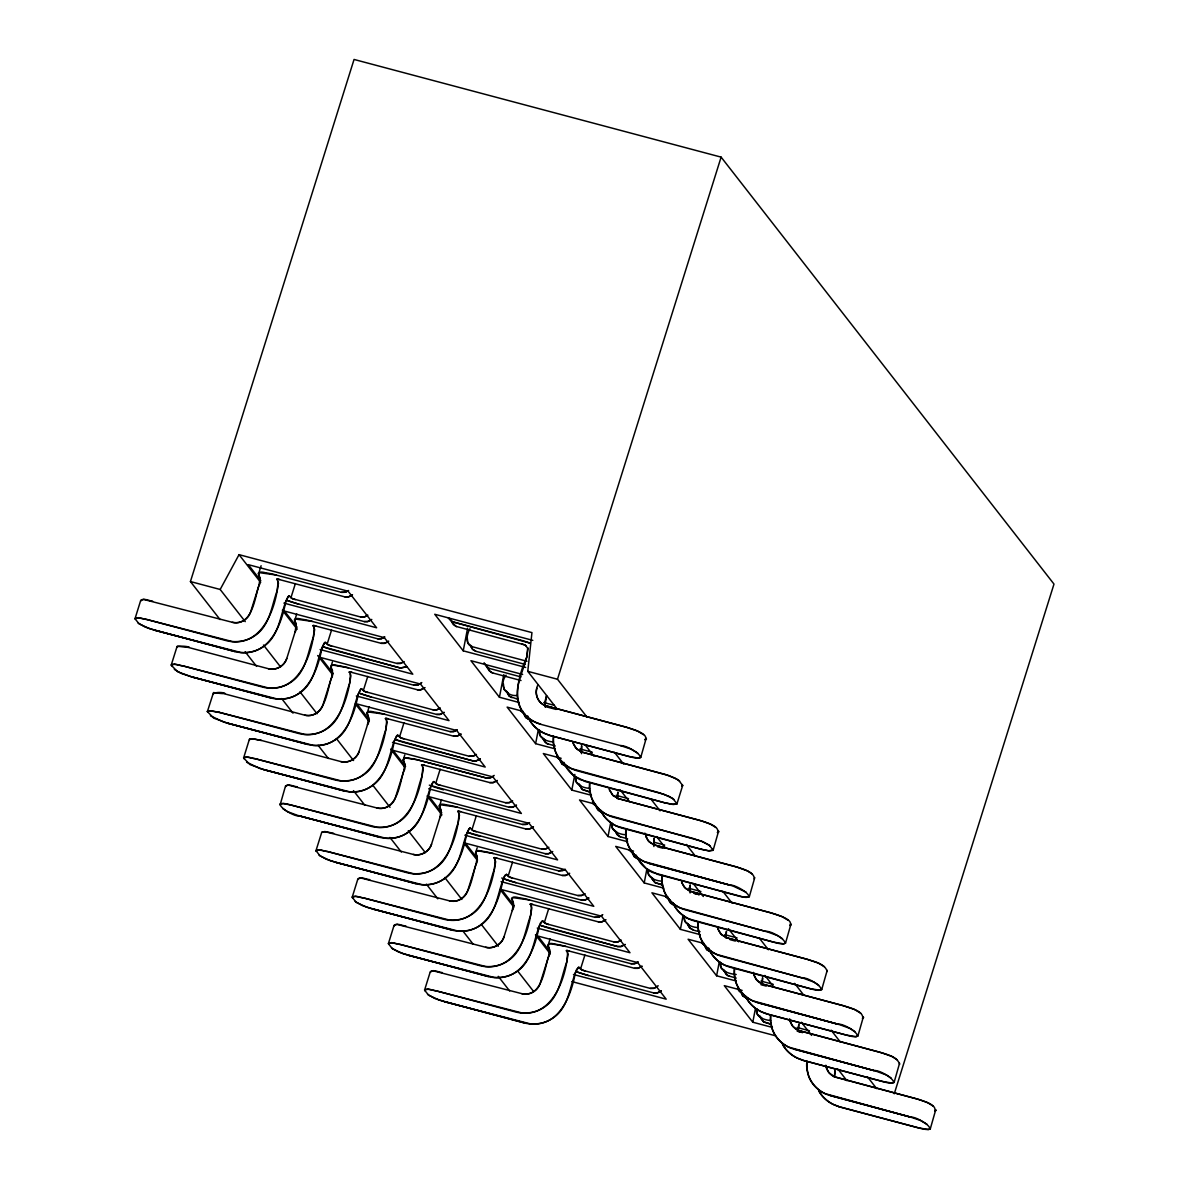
<?xml version="1.0" encoding="UTF-8"?>
<svg xmlns="http://www.w3.org/2000/svg" width="1189" height="1189" viewBox="0 0 1189 1189"><rect width="100%" height="100%" fill="white"/><g stroke="black" fill="none" stroke-linecap="round" stroke-linejoin="round"><path stroke-width="1.5" d="M553.465 737.017L553.45 742.857L555.293 751.344A32.088 30.646 -37.9 0 0 561.104 760.93A36.383 34.763 -37.9 0 0 571.508 768.614L659.182 792.736L669.229 796.437L673.94 799.454M589.655 783.432L589.655 789.273L591.483 797.774A32.088 30.646 -37.9 0 0 597.294 807.361A36.383 34.763 -37.9 0 0 607.713 815.03L701.138 841.069L709.06 844.963L713.132 850.076L708.272 850.774L701.228 849.258L709.61 850.938L713.118 850.328L718.602 831.111M625.86 829.863L625.845 835.704L627.688 844.19A32.088 30.646 -37.9 0 0 633.499 853.776A36.383 34.763 -37.9 0 0 643.903 861.46L728.991 884.854C738.473 884.408 762.907 902.852 737.477 895.748L652.449 872.414A36.383 34.763 -37.9 0 1 642.045 864.745A32.088 30.646 -37.9 0 1 636.234 855.159M662.05 876.278L662.035 882.119L663.878 890.606A32.088 30.646 -37.9 0 0 669.689 900.207A36.383 34.763 -37.9 0 0 680.093 907.876L767.767 931.998L777.814 935.698L782.525 938.73M698.24 922.709L698.24 928.55L700.068 937.036A32.088 30.646 -37.9 0 0 705.88 946.622A36.383 34.763 -37.9 0 0 716.298 954.306L803.972 978.428L814.019 982.129L818.716 985.146M734.445 969.124L734.43 974.965L736.259 983.452A32.088 30.646 -37.9 0 0 742.085 993.053A36.383 34.763 -37.9 0 0 752.488 1000.722L840.162 1024.844L850.209 1028.544L854.906 1031.576M770.635 1015.555L770.621 1021.396L772.464 1029.882A32.088 30.646 -37.9 0 0 778.275 1039.468A36.383 34.763 -37.9 0 0 788.679 1047.137L876.352 1071.274L886.399 1074.975L891.111 1077.992M806.826 1061.97L806.826 1067.811L808.654 1076.298A32.088 30.646 -37.9 0 0 814.465 1085.899A36.383 34.763 -37.9 0 0 824.884 1093.568L909.971 1116.961C919.469 1116.516 943.903 1134.96 918.458 1127.856L838.81 1106.662L918.458 1127.856L928.579 1129.55L930.288 1128.866L935.773 1109.649M553.554 736.229C551.339 751.73 562.293 766.608 576.888 770.74L663.967 794.297L672.811 798.503L676.927 803.66L672.082 804.344L665.037 802.828L673.42 804.507L676.927 803.913L682.694 785.424L678.339 779.954L668.872 775.6L580.856 751.73L575.506 747.688L572.949 742.709M589.744 782.644C587.529 798.146 598.498 813.038 613.093 817.155L692.741 838.349L703.026 841.797L709.996 845.84M625.934 829.075C623.824 844.472 634.436 859.484 649.328 863.467L732.914 885.983L746.32 892.3M662.139 875.49C660.014 890.903 670.626 905.914 685.518 909.897L765.181 931.269C775.065 930.615 798.83 949.55 773.682 942.164L688.654 918.844A36.383 34.763 -37.9 0 1 678.235 911.175A32.088 30.646 -37.9 0 1 672.944 902.897M698.329 921.921C696.219 937.318 706.831 952.33 721.708 956.313L801.386 977.7C811.27 977.031 835.005 995.981 809.872 988.594L724.844 965.26A36.383 34.763 -37.9 0 1 714.44 957.591A32.088 30.646 -37.9 0 1 708.614 948.005M734.52 968.336C732.409 983.749 743.021 998.76 757.913 1002.743L837.517 1024.041C847.356 1023.461 871.269 1042.381 846.063 1035.01L766.415 1013.816L846.063 1035.01L856.184 1036.704L857.893 1036.02L863.377 1016.803M770.725 1014.767C768.599 1030.164 779.211 1045.176 794.103 1049.159L873.707 1070.472C883.635 1069.862 907.46 1088.916 882.208 1081.366L802.62 1060.231L882.268 1081.44L892.389 1083.12L894.098 1082.436L899.568 1063.234M806.915 1061.183C804.804 1076.595 815.416 1091.591 830.294 1095.574L909.912 1116.887L920.197 1120.335L927.152 1124.378M348.63 590.487L345.196 592.271L341.421 592.33L273.738 574.391A25.014 4.34 17.4 0 0 265.608 572.771C252.217 569.293 263.869 579.281 258.89 585.582L250.582 612.053C248.323 619.484 239.806 624.403 232.271 622.293L143.72 599.449L140.763 600.207L135.011 618.741L139.083 623.853L149.561 628.654L235.05 651.661C267.406 658.974 280.961 627.762 285.791 601.426L288.778 595.838L292.048 598.439A4.355 0.758 17.4 0 0 292.91 598.81L360.653 617.017L364.443 616.942L367.862 615.159M177.25 647.366L177.31 646.147C200.733 649.506 183.537 644.542 176.968 646.786L171.201 665.171L177.592 671.726L191.533 676.823L271.241 698.092C303.596 705.389 317.166 674.193 321.981 647.856L324.983 642.253L328.238 644.854A4.355 0.758 17.4 0 0 329.1 645.241L396.858 663.432L400.634 663.373L404.052 661.574M213.307 693.752C219.564 690.051 235.704 695.833 213.5 692.563L207.391 711.587L213.782 718.141L227.738 723.239L313.227 745.354A36.383 34.763 -37.9 0 0 326.47 743.972A32.088 30.646 -37.9 0 0 336.933 738.711C351.052 728.396 352.583 709.402 358.171 694.272L361.174 688.684L364.443 691.285A4.355 0.758 17.4 0 0 365.291 691.656L433.049 709.848L436.824 709.788L440.257 708.005M249.497 740.167L249.705 738.993L252.306 738.726L261.253 740.45L252.826 738.77L249.378 739.32L243.596 758.017L249.972 764.572L263.928 769.669L349.417 791.77A36.383 34.763 -37.9 0 0 362.66 790.403A32.088 30.646 -37.9 0 0 373.123 785.141C387.257 774.812 388.773 755.818 394.376 740.702L397.364 735.099L400.634 737.7A4.355 0.758 17.4 0 0 401.496 738.072L469.239 756.278L473.029 756.219L476.447 754.421M565.117 869.531L558.592 870.868L490.908 852.929A25.014 4.34 17.4 0 0 482.779 851.309C469.387 847.831 481.025 857.804 476.046 864.121L467.753 890.591C465.493 898.022 456.977 902.941 449.442 900.831L360.891 877.987L357.934 878.745L352.182 897.279L356.254 902.392L366.732 907.192L452.221 930.199C484.577 937.512 498.132 906.3 502.962 879.964L503.482 878.463A8.07 1.932 -75.1 0 1 504.522 876.189L506.484 874.287L509.219 876.962A4.34 0.758 17.4 0 0 510.081 877.348L577.824 895.54L581.599 895.48L585.033 893.697M601.991 915.441L598.557 917.239L594.782 917.299L527.113 899.345A25.014 4.34 17.4 0 0 518.969 897.725C505.593 894.247 517.23 904.235 512.251 910.536L503.958 937.006C501.699 944.438 493.167 949.357 485.632 947.247L397.081 924.418L394.124 925.161L388.372 943.694L392.444 948.807L402.937 953.623L488.411 976.615C520.767 983.927 534.322 952.731 539.152 926.394L542.347 920.702L545.409 923.392A4.34 0.758 17.4 0 0 546.271 923.764L614.029 941.97L617.804 941.911L621.223 940.113M638.181 961.856L634.763 963.655L630.987 963.714L563.304 945.775A25.014 4.34 17.4 0 0 555.159 944.14C541.783 940.677 553.42 950.65 548.441 956.967L540.133 983.437C537.904 990.868 529.358 995.788 521.822 993.662L433.272 970.833L430.329 971.591L424.562 990.125L428.649 995.238L439.127 1000.038L524.602 1023.045C556.972 1030.358 570.527 999.146 575.342 972.81L578.553 967.118L581.599 969.808A4.34 0.758 17.4 0 0 582.461 970.194L650.22 988.386L653.995 988.327L657.428 986.543M644.884 833.132L647.901 840.534L653.237 844.576L734.698 866.395C741.074 868.535 754.747 871.478 754.212 878.953M681.535 881.985L684.091 886.949L689.442 891.007L770.948 912.884C775.436 914.267 794.49 919.379 789.778 925.458M557.403 709.343L527.767 671.339L531.944 632.607L239.034 554.654L220.173 589.476L245.246 621.639M525.642 667.43L463.234 650.829L467.604 628.193M519.043 702.476L499.439 697.244L503.794 674.624M555.248 748.892L535.63 743.675L538.305 729.749M591.438 795.307L571.82 790.091L574.837 774.425M627.629 841.738L608.025 836.521L610.7 822.595M663.834 888.153L644.215 882.937L646.89 869.01M700.024 934.584L680.405 929.367L683.095 915.441M736.214 980.999L716.61 975.783L719.286 961.856M772.419 1027.43L752.8 1022.213L755.476 1008.287M537.993 684.715C533.816 692.548 537.398 703.814 546.464 705.909L626.172 727.192C630.66 728.575 649.714 733.687 645.003 739.766M469.923 628.743C467.024 633.99 464.379 644.26 472.241 646.712L526.98 661.277M506.113 675.174C498.637 684.552 505.399 696.769 517.274 695.476M536.908 688.253C534.441 695.461 539.048 704.051 546.464 705.924L626.113 727.133L637.319 730.953L643.502 734.653M467.203 637.393L467.857 643.1L472.241 646.712M503.408 683.824L504.047 689.531L508.446 693.128M268.461 668.708C275.997 670.834 284.543 665.914 286.772 658.468L295.08 631.998C300.089 625.607 288.288 615.753 301.798 619.187A25.014 4.34 17.4 0 1 309.943 620.807L377.612 638.761L381.387 638.701L384.82 636.903M261.194 740.39L340.842 761.584C348.392 763.635 356.923 758.775 359.152 751.314L367.46 724.844C372.633 718.468 360.639 708.599 374.193 712.033A25.014 4.34 17.4 0 1 382.323 713.653L450.007 731.607L453.782 731.547L457.215 729.749M548.842 847.267L545.409 849.065L541.634 849.124L473.876 830.918A4.355 0.758 17.4 0 1 473.029 830.546L469.759 827.945L466.757 833.548C462.031 859.885 448.327 891.081 416.016 883.769L330.542 860.777L320.064 855.961L315.992 850.611L321.743 832.315L324.686 831.572L413.237 854.43C420.772 856.481 429.318 851.621 431.548 844.16L439.856 817.69C445.028 811.314 433.034 801.445 446.574 804.879A25.014 4.34 17.4 0 1 454.718 806.499L522.402 824.453L526.177 824.393L529.595 822.595M512.251 910.536L513.499 903.254L511.538 898.364L512.622 897.591L529.491 899.954M295.08 631.998L296.299 624.136L294.367 619.826L295.452 619.053L312.321 621.416M367.46 724.844L368.709 717.517L366.762 712.672L367.847 711.899L384.671 714.217M439.856 817.69L441.104 810.363L439.142 805.518L440.227 804.745L457.096 807.108M210.394 715.793L223.8 722.109L307.475 744.388C339.4 752.295 353.802 719.954 358.171 694.272L360.371 689.486L361.902 688.743M246.599 762.208L260.005 768.525L343.666 790.819C375.59 798.711 390.007 766.385 394.376 740.702L396.576 735.917L398.107 735.174M512.637 800.851L509.219 802.634L505.444 802.694L437.686 784.502A4.355 0.758 17.4 0 1 436.824 784.116L433.569 781.53L430.567 787.118C425.751 813.454 412.182 844.666 379.826 837.353L297.532 815.357L287.485 811.656L282.789 808.624M448.402 618.012L455.803 626.335L524.319 644.795A4.355 0.758 17.4 0 1 525.181 645.181L527.99 648.451L526.831 656.893C516.115 680.598 508.595 714.426 540.698 724.309L620.405 745.577C629.828 745.146 654.53 763.65 628.907 756.472L549.244 735.278L628.907 756.472L639.013 758.166L640.722 757.482L646.207 738.265M638.523 859.677L646.415 868.743L657.874 874.435L743.452 897.026L749.308 896.759L754.792 877.541M673.762 904.666C677.998 912.572 685.503 918.339 694.064 920.851L773.682 942.164L783.804 943.858L785.513 943.174L790.997 923.957M709.967 951.081C714.188 958.988 721.693 964.769 730.254 967.281L809.872 988.594L819.994 990.274L821.703 989.605L827.187 970.387M220.069 619.573L190.433 581.555L354.054 59.45L721.114 157.126L1053.989 584.081L894.262 1093.791M258.89 572.801L261.104 565.726M295.377 583.576L290.933 597.725L291.781 598.305A4.295 0.743 17.4 0 0 293.772 599.137L295.318 599.628M294.53 621L296.745 613.925M331.568 630.007L327.138 644.156L327.956 644.72A4.295 0.743 17.4 0 0 329.962 645.568L331.523 646.043M280.084 805.012L285.538 785.899L288.496 785.141L377.047 808C384.597 810.051 393.113 805.206 395.357 797.745L403.666 771.275C408.644 764.973 397.007 754.985 410.383 758.463A25.014 4.34 17.4 0 1 418.528 760.083L486.197 778.022L489.972 777.963L493.405 776.179M225.003 693.96L304.652 715.154C312.187 717.22 320.733 712.345 322.962 704.899L331.805 676.496L332.489 670.551L330.735 667.415L332.385 662.11M367.758 676.422L363.329 690.571L364.161 691.136A4.295 0.743 17.4 0 0 366.167 691.983L367.713 692.474M366.925 713.846L369.14 706.771M403.963 722.853L399.519 737.002L400.366 737.566A4.295 0.743 17.4 0 0 402.358 738.414L403.903 738.889M377.047 807.985C397.037 812.057 399.682 783.833 403.666 771.275L404.914 763.977L403.116 760.261L404.78 754.956M440.153 769.268L435.724 783.417L436.571 783.997A4.295 0.743 17.4 0 0 438.548 784.829L440.108 785.305M439.306 806.692L441.535 799.617M476.343 815.699L471.914 829.848L472.761 830.412A4.295 0.743 17.4 0 0 474.738 831.245L476.299 831.735M449.427 900.846C469.625 904.799 471.84 876.783 476.046 864.121L477.294 856.823L475.511 853.108L477.175 847.802M587.128 717.264L557.492 679.246L721.114 157.126M512.548 862.114L508.104 876.263L512.489 878.151M548.738 908.545L544.309 922.694L548.694 924.581M521.822 993.692C542.006 997.645 544.22 969.63 548.441 956.967L549.69 949.669L547.891 945.954L550.121 938.879M584.929 954.96L580.5 969.109L584.884 970.997M649.283 863.586L728.991 884.854M757.913 1002.743L837.576 1024.115M794.103 1049.159L873.766 1070.546M830.294 1095.574L909.971 1116.961M286.787 658.483C284.453 665.885 276.011 670.745 268.461 668.738L188.798 647.544M359.167 751.314C356.834 758.731 348.407 763.591 340.842 761.584M431.562 844.16C429.229 851.577 420.802 856.422 413.237 854.43M503.958 937.006C501.609 944.423 493.182 949.268 485.617 947.276M646.504 739.008L645.181 739.751M682.352 785.914L682.412 784.695M718.899 831.839L717.383 832.612M791.279 924.685L789.957 925.443M863.675 1017.531L862.352 1018.289M936.07 1110.377L935.193 1111.061M135.293 619.32C136.185 615.575 143.78 619.469 146.841 619.499L232.286 641.54A36.383 34.763 -37.9 0 0 245.529 640.158A32.088 30.646 -37.9 0 0 255.992 634.911C270.111 624.582 271.642 605.587 277.23 590.457L278.479 583.13L276.992 579.132A4.355 0.758 17.4 0 1 277.84 579.162L344.988 596.908L348.763 596.848L352.182 595.05M171.498 665.751C172.375 661.991 179.985 665.899 183.047 665.929L268.476 687.97A36.383 34.763 -37.9 0 0 281.719 686.588A32.088 30.646 -37.9 0 0 292.197 681.327C306.316 671.012 307.832 652.003 313.435 636.888L314.669 629.546L313.183 625.548A4.355 0.758 17.4 0 1 314.03 625.577L381.179 643.323L384.954 643.264L388.387 641.48M207.421 711.29L210.854 710.725L219.296 712.419L209.115 710.65L207.406 711.334L207.689 712.166M243.879 758.597C244.771 754.837 252.365 758.731 255.427 758.76L340.871 780.801A36.383 34.763 -37.9 0 0 354.114 779.434A32.088 30.646 -37.9 0 0 364.577 774.173C378.697 763.843 380.227 744.849 385.816 729.734L387.064 722.392L385.578 718.394A4.355 0.758 17.4 0 1 386.41 718.424L453.574 736.169L457.349 736.11L460.767 734.326M352.464 897.858C353.341 894.098 360.951 898.007 364.012 898.037L449.457 920.078A36.383 34.763 -37.9 0 0 462.699 918.696A32.088 30.646 -37.9 0 0 473.163 913.434C487.282 903.12 488.813 884.126 494.401 868.996L495.65 861.668L494.163 857.67A4.355 0.758 17.4 0 1 494.996 857.685L562.159 875.446L565.934 875.386L569.353 873.588M388.669 944.274C389.546 940.529 397.156 944.423 400.217 944.452L485.647 966.494A36.383 34.763 -37.9 0 0 498.89 965.126A32.088 30.646 -37.9 0 0 509.353 959.865C523.487 949.535 525.003 930.541 530.606 915.426L531.84 908.084L530.353 904.086A4.355 0.758 17.4 0 1 530.933 904.086L598.349 921.861L602.124 921.802L605.558 920.004M424.859 990.705C425.751 986.959 433.405 990.809 436.467 990.957L521.837 1012.924A36.383 34.763 -37.9 0 0 535.08 1011.542A32.088 30.646 -37.9 0 0 545.558 1006.28C559.677 995.966 561.193 976.972 566.796 961.842L568.045 954.514L566.558 950.516A4.355 0.758 17.4 0 1 567.123 950.516L634.54 968.292L638.315 968.232L641.748 966.434M682.664 785.572L681.817 786.107M827.262 971.502C824.824 963.506 814.346 961.708 807.138 959.315L725.632 937.422L720.281 933.38L717.74 928.401M899.657 1064.348C897.219 1056.352 886.741 1054.539 879.533 1052.161L798.027 1030.269L792.677 1026.211L790.12 1021.247M315.992 850.611L319.499 850.001L327.822 851.606L413.252 873.647A36.383 34.763 -37.9 0 0 426.494 872.28A32.088 30.646 -37.9 0 0 436.972 867.019C451.092 856.689 452.608 837.695 458.211 822.58L459.459 815.238L457.973 811.24A4.355 0.758 17.4 0 1 458.805 811.27L525.954 829.015L529.729 828.956L533.162 827.158M457.661 811.567L457.735 811.299A4.295 0.743 17.4 0 1 458.969 811.284L460.619 811.626M421.813 682.56L417.651 685.102L413.817 685.176L346.133 667.237A25.014 4.34 17.4 0 0 337.988 665.617C324.478 662.184 336.279 672.023 331.27 678.429C327.034 691.091 324.85 719.107 304.652 715.154M494.208 775.406L491.577 777.368L487.312 778.215L416.73 759.652L406.222 758.092L404.037 758.329L403.116 760.261M602.793 914.668L598.617 917.209L594.782 917.299M658.216 985.77L654.054 988.312L650.22 988.386M135.026 618.488L138.533 617.894L146.841 619.499L226.505 640.693C257.909 648.391 272.92 616.363 277.23 590.457L278.122 581.287M171.216 664.919L174.724 664.309L183.047 665.929L262.695 687.123C294.114 694.807 309.11 662.778 313.435 636.888L314.312 627.703M243.611 757.765L247.119 757.155L255.427 758.76L335.09 779.969C366.673 787.623 381.446 755.535 385.816 729.734L386.693 720.549M279.801 804.18L283.309 803.571L291.632 805.191L377.062 827.232A36.383 34.763 -37.9 0 0 390.304 825.85A32.088 30.646 -37.9 0 0 400.767 820.588C414.902 810.274 416.418 791.279 422.021 776.149L423.254 768.822L421.768 764.824A4.355 0.758 17.4 0 1 422.615 764.839L489.764 782.6L493.539 782.54L496.972 780.742M352.197 897.026L355.704 896.417L364.012 898.037L443.675 919.231C475.08 926.93 490.091 894.886 494.401 868.996L495.278 859.825M388.387 943.457L391.894 942.847L400.217 944.452L479.866 965.661C511.285 973.345 526.281 941.316 530.606 915.426L531.483 906.241M424.577 989.872L428.085 989.263L436.408 990.883L516.056 1012.077C547.475 1019.776 562.486 987.732 566.796 961.842L567.673 952.657M352.509 594.768L348.169 596.982L344.988 596.908M371.756 619.439L367.416 621.654L364.22 621.579L296.433 603.477A25.014 4.34 17.4 0 1 287.248 600.49L298.885 604.19M388.714 641.183L384.374 643.398L381.179 643.323M424.904 687.614L420.564 689.828L417.369 689.754L350.22 672.008A4.355 0.758 17.4 0 0 349.388 671.978L350.874 675.976L349.625 683.303C344.022 698.433 342.506 717.428 328.387 727.742A32.088 30.646 -37.9 0 1 317.909 733.004A36.383 34.763 -37.9 0 1 304.666 734.386L219.237 712.345L298.885 733.539C330.483 741.208 345.241 709.12 349.625 683.303L350.502 674.133M444.136 712.285L439.796 714.5L436.616 714.426L368.813 696.323A25.014 4.34 17.4 0 1 359.628 693.336L371.28 697.036M461.094 734.029L456.754 736.244L453.574 736.169M480.341 758.701L476.001 760.915L472.806 760.841L405.018 742.739A25.014 4.34 17.4 0 1 395.833 739.751L472.806 760.841L476.581 760.782L480.014 758.998M497.299 780.445L492.959 782.674L489.764 782.6M516.531 805.131L512.191 807.346L508.996 807.272L429.333 785.156M533.489 826.875L529.15 829.09L525.954 829.015M552.722 851.547L548.382 853.761L545.201 853.687L468.213 832.597A25.014 4.34 17.4 0 0 477.398 835.585L479.836 836.253M569.68 873.291L565.34 875.52L562.159 875.446M588.927 897.963L584.587 900.192L581.391 900.118L513.603 882.015A25.014 4.34 17.4 0 1 504.418 879.028L501.728 878.002M605.885 919.721L601.545 921.936L598.349 921.861M625.117 944.393L620.777 946.607L617.581 946.533L540.609 925.443A25.014 4.34 17.4 0 0 549.794 928.431L617.581 946.533L621.357 946.474L624.79 944.69M642.075 966.137L637.735 968.366L634.54 968.292M661.307 990.809L656.967 993.038L653.787 992.964L585.984 974.846A25.014 4.34 17.4 0 1 576.799 971.874L588.451 975.575M371.429 619.722L367.995 621.52L364.22 621.579M421.01 683.333L417.592 685.117L413.817 685.176M424.577 687.896L421.159 689.694L417.369 689.754M443.809 712.568L440.391 714.366L436.616 714.426M516.204 805.414L512.786 807.212L508.996 807.272M552.395 851.844L548.976 853.628L545.201 853.687M588.6 898.26L585.166 900.058L581.391 900.118M660.98 991.106L657.562 992.904L653.787 992.964M406.95 666.657L400.411 667.995L323.438 646.905A25.014 4.34 17.4 0 0 332.623 649.893L400.411 667.995L406.638 666.866M348.199 590.814L345.256 592.256L341.421 592.33M367.431 615.486L364.503 616.928L360.653 617.017M384.389 637.245L381.446 638.686L377.612 638.761M403.636 661.916L400.693 663.358L396.858 663.432M439.826 708.332L436.883 709.774L433.049 709.848M456.784 730.091L453.841 731.532L450.007 731.607M476.016 754.762L473.088 756.204L469.239 756.278M512.221 801.178L509.278 802.62L505.444 802.694M529.179 822.922L526.237 824.378L522.402 824.453M548.411 847.608L545.469 849.05L541.634 849.124M565.37 869.352L562.427 870.794L558.592 870.868M584.602 894.024L581.659 895.466L577.824 895.54M620.807 940.454L617.864 941.896L614.029 941.97M637.765 962.198L634.822 963.64L630.987 963.714M862.798 1018.215C863.333 1010.799 849.719 1007.737 843.328 1005.731L761.822 983.853L756.486 979.795L753.93 974.831M717.562 832.597C720.222 825.582 704.126 821.941 698.552 820.038L618.845 798.77L613.034 795.56L609.422 789.972M934.732 1111.135C937.393 1104.12 921.297 1100.479 915.723 1098.577L834.217 1076.684L828.867 1072.641L826.31 1067.677M232.256 622.308C252.454 626.261 254.669 598.245 258.89 585.582L260.123 578.285L258.176 573.395L259.261 572.637L276.116 575M138.013 622.947L145.117 627.019L155.402 630.467L240.832 652.508A36.383 34.763 -37.9 0 0 254.074 651.126A32.088 30.646 -37.9 0 0 264.538 645.865C278.672 635.55 280.188 616.556 285.791 601.426L287.991 596.64L289.522 595.897M174.337 669.407L181.308 673.45L191.533 676.823L277.022 698.924A36.383 34.763 -37.9 0 0 290.265 697.557A32.088 30.646 -37.9 0 0 300.743 692.295C314.862 681.966 316.378 662.972 321.981 647.856L324.181 643.071L325.712 642.328M422.898 766.979L422.021 776.149C417.696 802.055 402.699 834.084 371.28 826.385L291.632 805.191C265.994 797.774 290.8 816.843 300.178 816.159L385.608 838.2A36.383 34.763 -37.9 0 0 398.85 836.818A32.088 30.646 -37.9 0 0 409.328 831.557C423.447 821.242 424.963 802.248 430.567 787.118L432.766 782.332L434.297 781.589M318.979 855.054L326.098 859.142L336.368 862.575L421.813 884.616A36.383 34.763 -37.9 0 0 435.055 883.234A32.088 30.646 -37.9 0 0 445.518 877.987C459.638 867.658 461.154 848.664 466.757 833.548L468.956 828.763L470.487 828.02M355.169 901.47L362.288 905.557L372.573 909.005L458.003 931.046A36.383 34.763 -37.9 0 0 471.245 929.664A32.088 30.646 -37.9 0 0 481.708 924.403C495.843 914.088 497.359 895.094 502.962 879.964L505.162 875.178L506.677 874.435M391.508 947.93L398.478 951.988L408.763 955.421L494.193 977.462A36.383 34.763 -37.9 0 0 507.435 976.08A32.088 30.646 -37.9 0 0 517.914 970.833C532.033 960.504 533.549 941.51 539.152 926.394L539.672 924.908A8.07 1.932 -75.1 0 1 540.713 922.605L542.883 920.866M427.564 994.316L434.669 998.403L444.954 1001.851L530.398 1023.892A36.383 34.763 -37.9 0 0 543.641 1022.51A32.088 30.646 -37.9 0 0 554.104 1017.249C568.223 1006.934 569.739 987.94 575.342 972.81L575.862 971.324A8.07 1.932 -75.1 0 1 576.918 969.02L579.073 967.281M348.511 667.832L333.841 665.246L331.642 665.483L330.735 667.415M493.286 853.524L478.617 850.938L476.432 851.175L475.511 853.108M565.682 946.37L551.012 943.784L548.813 944.021L547.891 945.954M352.033 672.365L350.383 672.023A4.295 0.743 17.4 0 0 349.15 672.023L349.076 672.305M279.653 579.519L277.988 579.177A4.295 0.743 17.4 0 0 276.755 579.177L276.695 579.459M315.843 625.934L314.178 625.592A4.295 0.743 17.4 0 0 312.96 625.607L312.885 625.875M388.238 718.78L386.574 718.438A4.295 0.743 17.4 0 0 385.34 718.453L385.281 718.721M424.428 765.211L422.764 764.869A4.295 0.743 17.4 0 0 421.545 764.869L421.471 765.151M496.824 858.057L495.159 857.715A4.295 0.743 17.4 0 0 493.925 857.715L493.866 857.997M533.014 904.472L531.349 904.13A4.295 0.743 17.4 0 0 530.116 904.145L530.056 904.413M569.204 950.903L567.539 950.561A4.295 0.743 17.4 0 0 566.321 950.561L566.246 950.828M333.633 833.296L325.206 831.616L321.743 832.315M442.219 972.572C439.142 972.453 431.756 968.574 430.477 972.275M532.791 640.366L434.743 614.267L463.234 650.829M470.785 646.162L472.642 649.372L475.808 651.275L525.256 664.428M283.903 603.105L376.616 627.777L348.109 591.215L248.278 564.656L260.822 580.737M190.433 581.555L220.173 589.476M527.767 671.339L557.492 679.246M522.64 674.46L470.933 660.698L499.439 697.244M484.176 663.343L488.441 668.188L521.005 676.927M484.072 662.942L489.08 670.507L491.993 672.766L521.02 680.539M543.759 702.521L554.356 705.345M506.722 691.329L509.427 696.338L517.304 699.102M545.528 706.608L556.14 709.447M320.109 649.521L412.806 674.193L384.315 637.646L284.468 611.072L297.012 627.153M523.175 711.394L507.123 707.113L535.63 743.675M155.343 630.393L235.08 651.542M544.636 739.543L540.029 735.53L539.598 730.239C537.324 738.176 547.43 741.743 553.465 741.906M579.95 748.951L592.315 752.236M543.18 739.008L546.702 743.511L555.263 745.993M356.299 695.951L449.011 720.623L420.505 684.061L320.658 657.502L333.202 673.583M561.149 758.285L543.328 753.544L571.82 790.091M191.592 676.883L271.27 697.973M580.827 785.974L576.219 781.946L575.788 776.67C573.529 784.591 583.621 788.173 589.655 788.322M616.14 795.367L628.505 798.666M392.489 742.367L485.201 767.039L456.695 730.492L356.863 703.918L369.407 719.999M595.57 804.24L579.519 799.959L608.025 836.521M227.783 723.313L307.475 744.388M617.032 832.389L612.424 828.376L611.993 823.085C609.719 831.007 619.826 834.589 625.86 834.737M654.113 842.258L664.696 845.082M615.56 831.854L619.097 836.357L627.643 838.84M657.651 846.806L662.972 848.247M428.694 788.797L521.391 813.469L492.9 776.907L393.054 750.348L405.598 766.429M633.544 851.131L615.709 846.39L644.215 882.937M263.988 769.729L343.666 790.819M653.222 878.82L648.614 874.792L648.183 869.516C645.909 877.437 656.016 881.004 662.05 881.168M688.535 888.213L700.901 891.512M464.884 835.213L557.596 859.885L529.09 823.338L429.244 796.764L441.788 812.845M667.95 897.086L651.914 892.805L680.405 929.367M300.118 816.085L379.856 837.234M689.412 925.235L684.805 921.222L684.374 915.931C682.1 923.868 692.206 927.435 698.24 927.583M724.725 934.643L737.091 937.928M687.688 923.437C688.253 929.426 695.253 930.928 700.039 931.686M730.046 939.652L735.337 941.064M501.074 881.644L593.787 906.315L565.28 869.754L465.449 843.179L476.848 857.804M704.156 943.501L688.104 939.236L716.61 975.783M336.324 862.515L416.061 883.665M725.617 971.666L721.01 967.638L720.579 962.362C718.186 971.145 730.046 974.029 736.199 974.49M760.93 981.059L773.281 984.358M724.146 971.131L727.683 975.619L736.229 978.116M760.945 984.67L766.251 986.097M537.265 928.059L629.977 952.731L601.485 916.184L501.639 889.61L514.183 905.691M742.129 990.392L724.294 985.651L752.8 1022.213M372.514 908.931L452.251 930.08M761.807 1018.081L757.2 1014.068L756.769 1008.777C754.495 1016.714 764.601 1020.281 770.635 1020.43M797.12 1027.489L809.486 1030.774M573.47 974.49L666.182 999.161L637.676 962.6L537.829 936.025L550.373 952.121M571.909 981.594L775.525 1035.782M408.704 955.347L488.441 976.511M444.909 1001.777L524.646 1022.926M618.845 798.77L701.941 821.005L710.591 824.2L715.748 827.455M443.631 789.838L441.208 789.169A25.014 4.34 17.4 0 1 432.023 786.182M620.405 745.577L630.631 748.951L637.735 753.038M521.912 643.992L523.457 644.468A4.295 0.743 17.4 0 1 525.434 645.3L526.296 645.88M516.056 882.728L504.418 879.028M618.86 798.755L612.721 795.248L609.154 789.139M456.576 626.603L453.366 624.656L451.716 621.981M475.808 651.275L472.613 649.328L470.948 646.653M492.766 673.019L489.571 671.072L487.505 666.88M511.998 697.69L508.803 695.743L506.752 691.552M548.203 744.121L544.993 742.174L543.343 739.499M620.584 836.967L617.388 835.02L615.739 832.345M692.979 929.813L689.769 927.866L688.119 925.191M729.169 976.228L725.974 974.281L723.923 970.09M540.742 724.205L535.318 722.184A36.383 34.763 -37.9 0 1 524.914 714.515A32.088 30.646 -37.9 0 1 519.088 704.928C513.083 688.654 523.026 672.305 526.831 656.893L527.708 647.708M451.538 621.431L520.797 640.143A25.014 4.34 17.4 0 1 529.982 643.115L453.009 622.025L448.253 617.686M487.743 667.861L489.199 668.456M520.797 710.859L525.404 714.871L520.648 710.532M556.987 757.274L561.594 761.302L556.838 756.962M701.763 942.966L706.37 946.994L701.629 942.639M679.692 781.069L674.995 778.052L664.948 774.351L582.655 752.355L576.843 749.144L573.232 743.556M752.087 873.915L747.391 870.898L737.343 867.197L655.05 845.201L649.239 841.99L645.612 836.402M788.277 920.345L782.109 916.645L770.888 912.81L691.24 891.616L685.429 888.406L681.817 882.818M824.482 966.761L818.3 963.075L807.078 959.241L727.43 938.047L721.619 934.836L718.007 929.248M860.673 1013.191L854.49 1009.491L843.283 1005.656L763.635 984.462C758.136 983.006 754.094 977.982 753.454 972.379M896.863 1059.607L892.166 1056.59L882.119 1052.889L799.825 1030.893C794.326 1029.421 790.284 1024.398 789.659 1018.81M932.919 1105.993L927.762 1102.738L919.097 1099.543L836.016 1077.308C830.531 1075.852 826.474 1070.828 825.85 1065.225M152.608 601.114C149.784 601.203 142.16 597.131 140.911 600.906M297.384 786.806C294.56 786.895 286.935 782.823 285.702 786.598M369.779 879.652C366.955 879.741 359.331 875.669 358.082 879.444M405.969 926.068C403.145 926.172 395.521 922.084 394.287 925.859M614.49 752.355L623.616 764.051M650.978 799.142L660.088 810.839M686.306 844.458L695.431 856.169M722.793 891.26L731.919 902.956M759.266 938.047L768.391 949.743M794.609 983.362L803.734 995.059M831.096 1030.15L840.207 1041.846M867.569 1076.937L876.694 1088.634M584.765 744.433L593.876 756.13M620.093 789.764L629.219 801.46M656.581 836.551L665.706 848.247M693.053 883.338L703.323 896.506M728.396 928.668L738.666 941.822M764.884 975.456L773.994 987.152M801.356 1022.243L811.626 1035.396M837.844 1069.03L846.954 1080.727M239.034 554.654L260.688 582.447M282.358 610.225L297.176 629.234M317.686 655.54L332.504 674.549M355.303 703.799L368.991 721.337M390.646 749.115L404.334 766.667M427.133 795.917L441.951 814.911M463.606 842.704L477.294 860.241M500.093 889.491L513.767 907.029M535.436 934.807L550.254 953.816M263.482 645.033L280.589 666.97M299.97 691.82L317.062 713.757M336.442 738.607L353.549 760.544M372.93 785.394L390.022 807.331M408.273 830.725L425.365 852.662M444.745 877.512L461.852 899.449M481.233 924.299L498.325 946.236M517.705 971.086L533.668 991.552M245.157 651.75L256.556 666.36M281.63 698.538L293.029 713.147M318.117 745.325L328.372 758.478M353.46 790.64L364.86 805.265M389.933 837.428L401.332 852.052M426.42 884.215L437.82 898.839M462.893 931.017L473.148 944.17M498.236 976.332L509.635 990.957M818.537 1090.343C822.773 1098.25 830.279 1104.031 838.84 1106.543L833.43 1104.536A36.383 34.763 -37.9 0 1 823.026 1096.867A32.088 30.646 -37.9 0 1 818.953 1091.116M782.347 1043.927C786.583 1051.834 794.089 1057.616 802.649 1060.127L797.239 1058.106A36.383 34.763 -37.9 0 1 786.821 1050.437A32.088 30.646 -37.9 0 1 782.748 1044.7M746.157 997.512C750.393 1005.404 757.883 1011.185 766.459 1013.697L761.034 1011.69A36.383 34.763 -37.9 0 1 750.631 1004.021A32.088 30.646 -37.9 0 1 745.34 995.743M601.381 811.819C605.602 819.726 613.108 825.493 621.684 828.005L701.287 849.318L616.259 825.998A36.383 34.763 -37.9 0 1 605.855 818.329A32.088 30.646 -37.9 0 1 600.549 810.051M566.127 766.831L574.019 775.897L585.478 781.589L665.097 802.902L580.069 779.568A36.383 34.763 -37.9 0 1 569.65 771.899A32.088 30.646 -37.9 0 1 563.839 762.312M528.986 718.973C533.222 726.88 540.727 732.647 549.288 735.174L543.863 733.152A36.383 34.763 -37.9 0 1 533.46 725.483A32.088 30.646 -37.9 0 1 527.648 715.882M737.968 989.397L742.56 993.409L739.409 991.507L737.552 988.312M665.572 896.551L670.18 900.563L665.424 896.224M629.382 850.12L633.975 854.148L629.234 849.808M593.177 803.705L597.785 807.717L593.043 803.378M651.929 878.775L654.767 882.461L662.08 884.794L655.288 882.773L651.765 878.285M596.492 807.673L598.141 810.348L601.352 812.295L596.596 807.94M760.618 1018.304L763.873 1022.05L770.665 1024.071L763.353 1021.723L760.113 1016.506M668.991 900.786L673.747 905.141L670.537 903.179L668.486 898.988M459.088 813.395L458.211 822.58C453.901 848.47 438.89 880.499 407.47 872.815L327.822 851.606C324.686 851.621 317.404 847.668 316.125 851.398M704.914 946.459L706.771 949.654L709.937 951.557L706.727 949.61L704.676 945.418M632.518 853.613L634.391 856.808L637.542 858.711L634.346 856.764L632.295 852.572M560.138 760.767L561.996 763.962L565.161 765.865L561.951 763.918L559.9 759.726M523.933 714.336L525.806 717.547L528.956 719.449L525.761 717.502L523.71 713.296M930.006 1128.034L930.288 1128.866M893.816 1081.618L894.098 1082.436M857.626 1035.188L857.893 1036.02M821.421 988.772L821.703 989.605M785.23 942.342L785.513 943.174M749.04 895.926L749.308 896.759M712.835 849.496L713.118 850.328M676.645 803.08L676.927 803.913M640.455 756.65L640.722 757.482M740.881 991.834L742.932 996.025L746.127 997.987L742.441 995.475L740.851 991.611M579.132 784.398L582.387 789.615L589.685 791.948L581.822 789.184L579.102 784.175M760.083 1016.283L760.351 1017.546M596.061 805.919L596.328 807.182M592.508 801.356L592.761 802.62M690.081 892.954L690.229 884.898L689.783 891.616M653.891 846.523L654.039 838.483L653.578 845.186M581.51 753.677L581.644 745.637L581.198 752.355M545.305 707.262L544.889 701.718L546.554 695.684L544.993 705.924M834.559 1077.308L835.005 1070.59L834.396 1076.208M798.369 1030.878L798.8 1024.175L798.205 1029.793M762.164 984.462L762.61 977.744L762.015 983.362M725.974 938.032L726.42 931.329L725.81 936.947M617.388 798.77L617.834 792.052L617.225 797.67M699.162 894.663L693.871 893.251L699.132 894.633M802.441 1032.528L797.15 1031.116L802.426 1032.498"/></g></svg>
